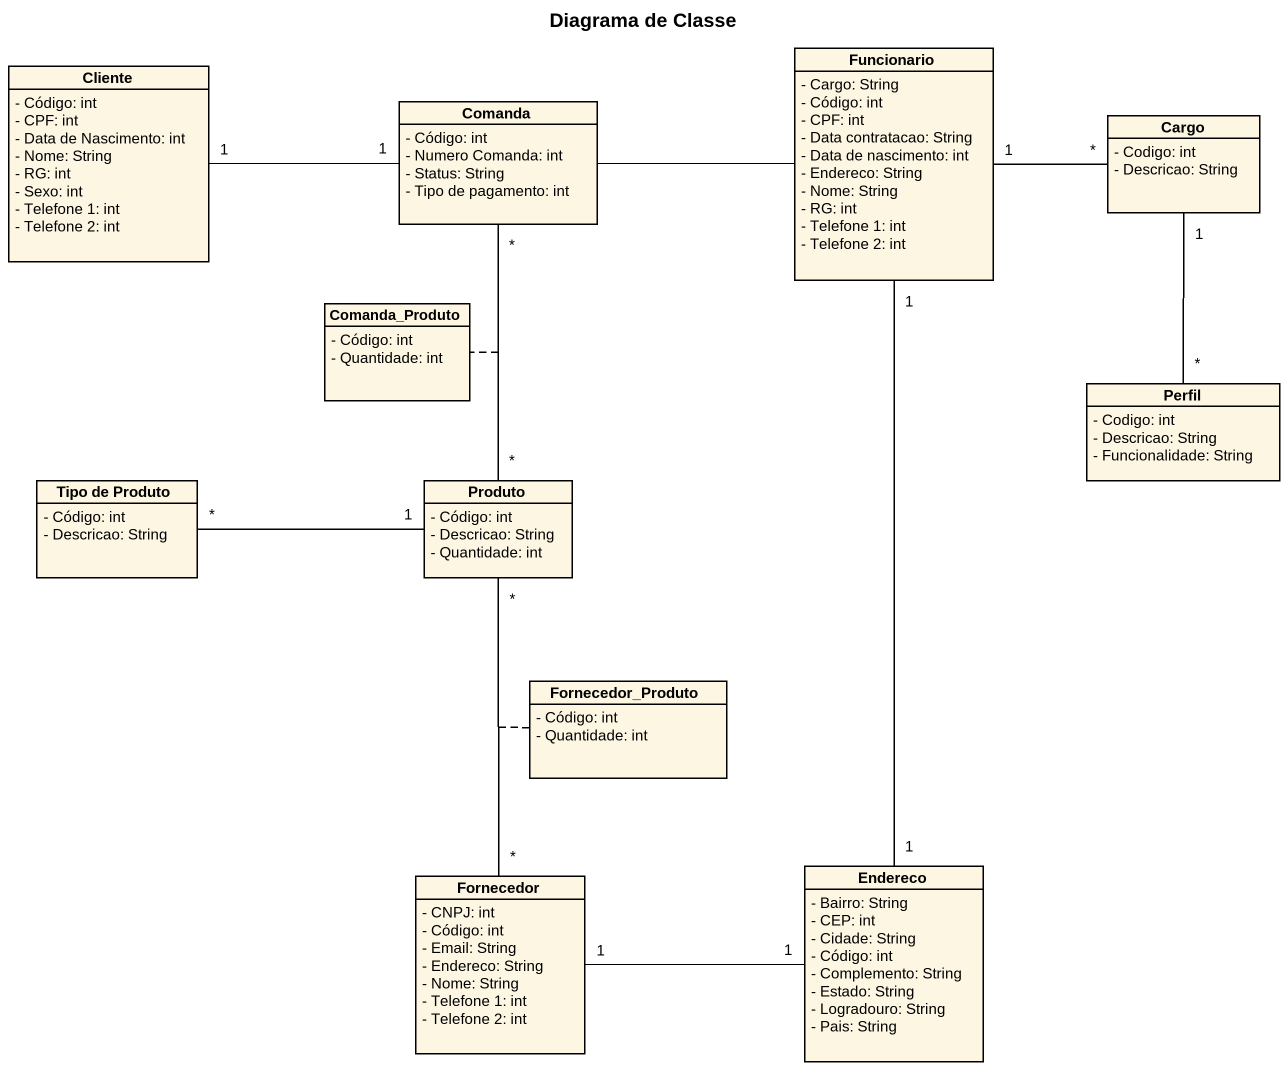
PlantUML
@startuml
title Diagrama de Classe
hide circle
hide empty members
skinparam classAttributeIconSize 0
class Cliente {
  - Código: int
  - CPF: int
  - Data de Nascimento: int
  - Nome: String
  - RG: int
  - Sexo: int
  - Telefone 1: int
  - Telefone 2: int
}
class Funcionario {
  - Cargo: String
  - Código: int
  - CPF: int
  - Data contratacao: String
  - Data de nascimento: int
  - Endereco: String
  - Nome: String
  - RG: int
  - Telefone 1: int
  - Telefone 2: int
}
class Comanda {
  - Código: int
  - Numero Comanda: int
  - Status: String
  - Tipo de pagamento: int
}
class Cargo {
  - Codigo: int
  - Descricao: String
}
class Comanda_Produto {
  - Código: int
  - Quantidade: int
}
class Perfil {
  - Codigo: int
  - Descricao: String
  - Funcionalidade: String
}
class "Tipo de Produto" as Tipo_de_Produto {
  - Código: int
  - Descricao: String
}
class Produto {
  - Código: int
  - Descricao: String
  - Quantidade: int
}
class Fornecedor_Produto {
  - Código: int
  - Quantidade: int
}
class Fornecedor {
  - CNPJ: int
  - Código: int
  - Email: String
  - Endereco: String
  - Nome: String
  - Telefone 1: int
  - Telefone 2: int
}
class Endereco {
  - Bairro: String
  - CEP: int
  - Cidade: String
  - Código: int
  - Complemento: String
  - Estado: String
  - Logradouro: String
  - Pais: String
}
Cliente "1" -right- "1" Comanda
Funcionario -left- Comanda
Funcionario "1" -right- "*" Cargo
Cargo "1" -- "*" Perfil
Produto "*" -up- "*" Comanda
(Produto, Comanda) .. Comanda_Produto
Produto "1" -left- "*" Tipo_de_Produto
Fornecedor "*" -up- "*" Produto
(Fornecedor, Produto) .. Fornecedor_Produto
Endereco "1" -up- "1" Funcionario
Endereco "1" -left- "1" Fornecedor
@enduml
